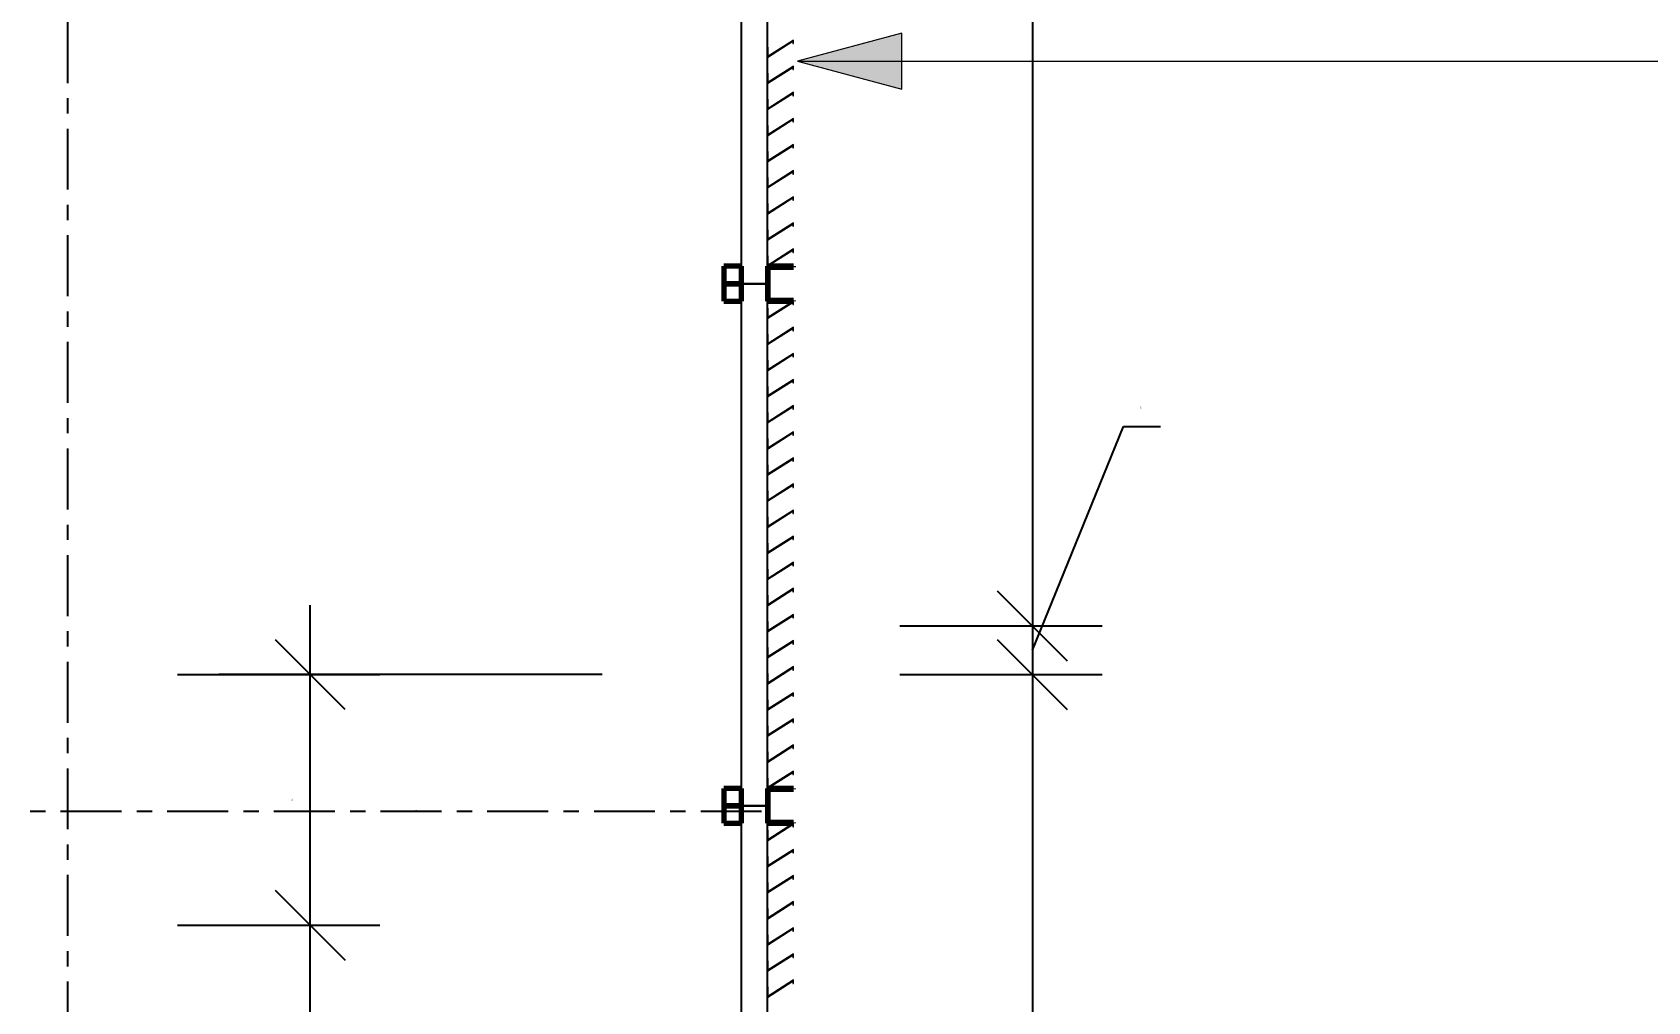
# Model space of a CAD drawing. Header units: millimetres. Extents: x -1379 to 1385823, y -4884429 to 548763.
# Drawn here: x 464308 to 468946, y -2306977 to -2304192 of the extents above; entities that cross this region are included whole.
import ezdxf
from ezdxf.enums import TextEntityAlignment as Align

# ---------------------------------------------------------------- set-up
doc = ezdxf.new("R2010")
doc.units = ezdxf.units.MM
doc.linetypes.add('CENTER', pattern=[50.8, 31.75, -6.35, 6.35, -6.35])
doc.linetypes.add('TA_GL_000.70000', pattern=[1.925, 0.7, -0.175, 0.175, -0.175, 0.7])
for name, color, linetype in [('000 - 0_SYM_DWG_GRIDLINE_MAIN_COLOR_251', 7, 'Continuous'), ('000 - 0_SYM_DWG_SLOPE-SYM_TEXT_COLOR_3', 7, 'Continuous'), ('000 - D I M', 7, 'Continuous'), ('000 - GRID', 7, 'CENTER')]:
    doc.layers.add(name, color=color, linetype=linetype)
doc.layers.add('000 - CONCRETE_EX_LOUVERS_DEF_SUB', color=7, linetype='Continuous', plot=False)
doc.layers.add('A-DETL-THIN', color=7, linetype='Continuous', lineweight=25)
doc.layers.add('G-ANNO-TEXT', color=7, linetype='Continuous', lineweight=9)
doc.styles.add('ARIAL', font='arial.ttf')
doc.styles.add('Arial_2', font='arial.ttf', dxfattribs={"height": 3})
doc.styles.add('TA', font='', dxfattribs={"height": 4.5})
doc.styles.get('TA').set_extended_font_data('Cordia New')
doc.dimstyles.new('DPA-DIM-3_0_T-T', dxfattribs={"dimscale": 304.8, "dimtxt": 306.07782, "dimasz": 0.656168, "dimexe": 0.656168, "dimexo": 0.0625, "dimgap": 0.164042, "dimtad": 1, "dimdec": 0, "dimzin": 0, "dimdsep": 46, "dimtxsty": 'Arial_2', "dimblk1": 'OBLIQUE', "dimblk2": 'OBLIQUE', "dimsah": 1, "dimcen": 0.09, "dimdle": 0.656168, "dimclrd": 7, "dimclre": 7, "dimclrt": 7, "dimadec": 8, "dimazin": 0, "dimtfac": 1, "dimtdec": 4, "dimtix": 1, "dimtmove": 0, "dimatfit": 3, "dimfxl": 1.312336, "dimfxlon": 1, "dimtvp": 1, "dimtolj": 1, "dimtzin": 0, "dimarcsym": 2})
doc.dimstyles.new('DPA-DIM-3_0_T-T_1', dxfattribs={"dimscale": 304.8, "dimtxt": 306.07782, "dimasz": 0.656168, "dimexe": 0.656168, "dimexo": 0.0625, "dimgap": 0.164042, "dimtad": 1, "dimdec": 0, "dimzin": 0, "dimdsep": 46, "dimtxsty": 'Arial_2', "dimblk1": 'OBLIQUE', "dimblk2": 'OBLIQUE', "dimsah": 1, "dimcen": 0.09, "dimdle": 0.656168, "dimclrd": 7, "dimclre": 7, "dimclrt": 7, "dimadec": 8, "dimazin": 0, "dimtfac": 1, "dimtdec": 4, "dimtix": 1, "dimtmove": 1, "dimatfit": 3, "dimfxl": 1.312336, "dimfxlon": 1, "dimtvp": 1, "dimtolj": 1, "dimtzin": 0, "dimarcsym": 2})

# ---------------------------------------------------------------- blocks, each defined once
blk = doc.blocks.new('DPA_CP_Entrance Louver Grill Vertical Z - Louver Grill Vertical Z-4595767-IV01 - LOWER ROOF LEVEL PLAN')
at = {"layer": '000 - CONCRETE_EX_LOUVERS_DEF_SUB', "color": 7, "lineweight": 70}
for p, q in [((-700, 0), (-750, 0)), ((-750, 0), (-750, -50)), ((-700, -50), (-700, 0)), ((750, 0), (700, 0)), ((700, 0), (700, -50)), ((750, -50), (750, 0)), ((-750, -50), (-700, -50)), ((700, -50), (750, -50)), ((-700, -125), (-750, -125)), ((-750, -125), (-750, -127)), ((-750, -127), (-702, -127)), ((-702, -127), (-702, -200)), ((-700, -200), (-700, -125)), ((750, -125), (700, -125)), ((700, -125), (700, -200)), ((702, -200), (702, -127)), ((702, -127), (750, -127)), ((750, -127), (750, -125)), ((-702, -200), (-700, -200)), ((700, -200), (702, -200))]:
    blk.add_line(p, q, dxfattribs=at)
at = {"layer": '000 - CONCRETE_EX_LOUVERS_DEF_SUB', "color": 7}
for p, q in [((-750, -125), (-750, -50)), ((-750, -50), (750, -50)), ((750, -50), (750, -125)), ((-750, -125), (750, -125))]:
    blk.add_line(p, q, dxfattribs=at)
blk = doc.blocks.new('GM_Louver Grill Vertical Z1 - Z Profile-V212-IV01 - LOWER ROOF LEVEL PLAN')
at = {"layer": '000 - CONCRETE_EX_LOUVERS_DEF_SUB', "color": 7, "lineweight": 9}
for p, q in [((30, 0), (0.1, 0)), ((0.1, 0), (46.4, -73)), ((30, -2), (30, 0)), ((50, -75), (3.7, -2)), ((3.7, -2), (30, -2)), ((46.4, -73), (40, -73)), ((40, -73), (40, -75)), ((40, -75), (50, -75))]:
    blk.add_line(p, q, dxfattribs=at)
blk = doc.blocks.new('GM_Louver Grill Vertical Z1 - Z Profile-V248-IV01 - LOWER ROOF LEVEL PLAN')
at = {"layer": '000 - CONCRETE_EX_LOUVERS_DEF_SUB', "color": 7, "lineweight": 9}
for p, q in [((30, 0), (0.1, 0)), ((0.1, 0), (46.4, -73)), ((30, -2), (30, 0)), ((50, -75), (3.7, -2)), ((3.7, -2), (30, -2)), ((46.4, -73), (40, -73)), ((40, -73), (40, -75)), ((40, -75), (50, -75))]:
    blk.add_line(p, q, dxfattribs=at)
blk = doc.blocks.new('GM_Louver Grill Vertical Z1 - Z Profile-V249-IV01 - LOWER ROOF LEVEL PLAN')
at = {"layer": '000 - CONCRETE_EX_LOUVERS_DEF_SUB', "color": 7, "lineweight": 9}
for p, q in [((30, 0), (0.1, 0)), ((0.1, 0), (46.4, -73)), ((30, -2), (30, 0)), ((50, -75), (3.7, -2)), ((3.7, -2), (30, -2)), ((46.4, -73), (40, -73)), ((40, -73), (40, -75)), ((40, -75), (50, -75))]:
    blk.add_line(p, q, dxfattribs=at)
blk = doc.blocks.new('GM_Louver Grill Vertical Z1 - Z Profile-V250-IV01 - LOWER ROOF LEVEL PLAN')
at = {"layer": '000 - CONCRETE_EX_LOUVERS_DEF_SUB', "color": 7, "lineweight": 9}
for p, q in [((30, 0), (0.1, 0)), ((0.1, 0), (46.4, -73)), ((30, -2), (30, 0)), ((50, -75), (3.7, -2)), ((3.7, -2), (30, -2)), ((46.4, -73), (40, -73)), ((40, -73), (40, -75)), ((40, -75), (50, -75))]:
    blk.add_line(p, q, dxfattribs=at)
blk = doc.blocks.new('GM_Louver Grill Vertical Z1 - Z Profile-V251-IV01 - LOWER ROOF LEVEL PLAN')
at = {"layer": '000 - CONCRETE_EX_LOUVERS_DEF_SUB', "color": 7, "lineweight": 9}
for p, q in [((30, 0), (0.1, 0)), ((0.1, 0), (46.4, -73)), ((30, -2), (30, 0)), ((50, -75), (3.7, -2)), ((3.7, -2), (30, -2)), ((46.4, -73), (40, -73)), ((40, -73), (40, -75)), ((40, -75), (50, -75))]:
    blk.add_line(p, q, dxfattribs=at)
blk = doc.blocks.new('GM_Louver Grill Vertical Z1 - Z Profile-V252-IV01 - LOWER ROOF LEVEL PLAN')
at = {"layer": '000 - CONCRETE_EX_LOUVERS_DEF_SUB', "color": 7, "lineweight": 9}
for p, q in [((30, 0), (0.1, 0)), ((0.1, 0), (46.4, -73)), ((30, -2), (30, 0)), ((50, -75), (3.7, -2)), ((3.7, -2), (30, -2)), ((46.4, -73), (40, -73)), ((40, -73), (40, -75)), ((40, -75), (50, -75))]:
    blk.add_line(p, q, dxfattribs=at)
blk = doc.blocks.new('GM_Louver Grill Vertical Z1 - Z Profile-V253-IV01 - LOWER ROOF LEVEL PLAN')
at = {"layer": '000 - CONCRETE_EX_LOUVERS_DEF_SUB', "color": 7, "lineweight": 9}
for p, q in [((30, 0), (0.1, 0)), ((0.1, 0), (46.4, -73)), ((30, -2), (30, 0)), ((50, -75), (3.7, -2)), ((3.7, -2), (30, -2)), ((46.4, -73), (40, -73)), ((40, -73), (40, -75)), ((40, -75), (50, -75))]:
    blk.add_line(p, q, dxfattribs=at)
blk = doc.blocks.new('GM_Louver Grill Vertical Z1 - Z Profile-V254-IV01 - LOWER ROOF LEVEL PLAN')
at = {"layer": '000 - CONCRETE_EX_LOUVERS_DEF_SUB', "color": 7, "lineweight": 9}
for p, q in [((30, 0), (0.1, 0)), ((0.1, 0), (46.4, -73)), ((30, -2), (30, 0)), ((50, -75), (3.7, -2)), ((3.7, -2), (30, -2)), ((46.4, -73), (40, -73)), ((40, -73), (40, -75)), ((40, -75), (50, -75))]:
    blk.add_line(p, q, dxfattribs=at)
blk = doc.blocks.new('GM_Louver Grill Vertical Z1 - Z Profile-V555-IV01 - LOWER ROOF LEVEL PLAN')
at = {"layer": '000 - CONCRETE_EX_LOUVERS_DEF_SUB', "color": 7, "lineweight": 9}
for p, q in [((30, 0), (0.1, 0)), ((0.1, 0), (46.4, -73)), ((30, -2), (30, 0)), ((50, -75), (3.7, -2)), ((3.7, -2), (30, -2)), ((46.4, -73), (40, -73)), ((40, -73), (40, -75)), ((40, -75), (50, -75))]:
    blk.add_line(p, q, dxfattribs=at)
blk = doc.blocks.new('GM_Louver Grill Vertical Z1 - Z Profile-V556-IV01 - LOWER ROOF LEVEL PLAN')
at = {"layer": '000 - CONCRETE_EX_LOUVERS_DEF_SUB', "color": 7, "lineweight": 9}
for p, q in [((30, 0), (0.1, 0)), ((0.1, 0), (46.4, -73)), ((30, -2), (30, 0)), ((50, -75), (3.7, -2)), ((3.7, -2), (30, -2)), ((46.4, -73), (40, -73)), ((40, -73), (40, -75)), ((40, -75), (50, -75))]:
    blk.add_line(p, q, dxfattribs=at)
blk = doc.blocks.new('GM_Louver Grill Vertical Z1 - Z Profile-V557-IV01 - LOWER ROOF LEVEL PLAN')
at = {"layer": '000 - CONCRETE_EX_LOUVERS_DEF_SUB', "color": 7, "lineweight": 9}
for p, q in [((30, 0), (0.1, 0)), ((0.1, 0), (46.4, -73)), ((30, -2), (30, 0)), ((50, -75), (3.7, -2)), ((3.7, -2), (30, -2)), ((46.4, -73), (40, -73)), ((40, -73), (40, -75)), ((40, -75), (50, -75))]:
    blk.add_line(p, q, dxfattribs=at)
blk = doc.blocks.new('GM_Louver Grill Vertical Z1 - Z Profile-V558-IV01 - LOWER ROOF LEVEL PLAN')
at = {"layer": '000 - CONCRETE_EX_LOUVERS_DEF_SUB', "color": 7, "lineweight": 9}
for p, q in [((30, 0), (0.1, 0)), ((0.1, 0), (46.4, -73)), ((30, -2), (30, 0)), ((50, -75), (3.7, -2)), ((3.7, -2), (30, -2)), ((46.4, -73), (40, -73)), ((40, -73), (40, -75)), ((40, -75), (50, -75))]:
    blk.add_line(p, q, dxfattribs=at)
blk = doc.blocks.new('GM_Louver Grill Vertical Z1 - Z Profile-V559-IV01 - LOWER ROOF LEVEL PLAN')
at = {"layer": '000 - CONCRETE_EX_LOUVERS_DEF_SUB', "color": 7, "lineweight": 9}
for p, q in [((30, 0), (0.1, 0)), ((0.1, 0), (46.4, -73)), ((30, -2), (30, 0)), ((50, -75), (3.7, -2)), ((3.7, -2), (30, -2)), ((46.4, -73), (40, -73)), ((40, -73), (40, -75)), ((40, -75), (50, -75))]:
    blk.add_line(p, q, dxfattribs=at)
blk = doc.blocks.new('GM_Louver Grill Vertical Z1 - Z Profile-V560-IV01 - LOWER ROOF LEVEL PLAN')
at = {"layer": '000 - CONCRETE_EX_LOUVERS_DEF_SUB', "color": 7, "lineweight": 9}
for p, q in [((30, 0), (0.1, 0)), ((0.1, 0), (46.4, -73)), ((30, -2), (30, 0)), ((50, -75), (3.7, -2)), ((3.7, -2), (30, -2)), ((46.4, -73), (40, -73)), ((40, -73), (40, -75)), ((40, -75), (50, -75))]:
    blk.add_line(p, q, dxfattribs=at)
blk = doc.blocks.new('GM_Louver Grill Vertical Z1 - Z Profile-V561-IV01 - LOWER ROOF LEVEL PLAN')
at = {"layer": '000 - CONCRETE_EX_LOUVERS_DEF_SUB', "color": 7, "lineweight": 9}
for p, q in [((30, 0), (0.1, 0)), ((0.1, 0), (46.4, -73)), ((30, -2), (30, 0)), ((50, -75), (3.7, -2)), ((3.7, -2), (30, -2)), ((46.4, -73), (40, -73)), ((40, -73), (40, -75)), ((40, -75), (50, -75))]:
    blk.add_line(p, q, dxfattribs=at)
blk = doc.blocks.new('GM_Louver Grill Vertical Z1 - Z Profile-V562-IV01 - LOWER ROOF LEVEL PLAN')
at = {"layer": '000 - CONCRETE_EX_LOUVERS_DEF_SUB', "color": 7, "lineweight": 9}
for p, q in [((30, 0), (0.1, 0)), ((0.1, 0), (46.4, -73)), ((30, -2), (30, 0)), ((50, -75), (3.7, -2)), ((3.7, -2), (30, -2)), ((46.4, -73), (40, -73)), ((40, -73), (40, -75)), ((40, -75), (50, -75))]:
    blk.add_line(p, q, dxfattribs=at)
blk = doc.blocks.new('GM_Louver Grill Vertical Z1 - Z Profile-V564-IV01 - LOWER ROOF LEVEL PLAN')
at = {"layer": '000 - CONCRETE_EX_LOUVERS_DEF_SUB', "color": 7, "lineweight": 9}
for p, q in [((30, 0), (0.1, 0)), ((0.1, 0), (46.4, -73)), ((30, -2), (30, 0)), ((50, -75), (3.7, -2)), ((3.7, -2), (30, -2)), ((46.4, -73), (40, -73)), ((40, -73), (40, -75)), ((40, -75), (50, -75))]:
    blk.add_line(p, q, dxfattribs=at)
blk = doc.blocks.new('GM_Louver Grill Vertical Z1 - Z Profile-V565-IV01 - LOWER ROOF LEVEL PLAN')
at = {"layer": '000 - CONCRETE_EX_LOUVERS_DEF_SUB', "color": 7, "lineweight": 9}
for p, q in [((30, 0), (0.1, 0)), ((0.1, 0), (46.4, -73)), ((30, -2), (30, 0)), ((50, -75), (3.7, -2)), ((3.7, -2), (30, -2)), ((46.4, -73), (40, -73)), ((40, -73), (40, -75)), ((40, -75), (50, -75))]:
    blk.add_line(p, q, dxfattribs=at)
blk = doc.blocks.new('GM_Louver Grill Vertical Z1 - Z Profile-V566-IV01 - LOWER ROOF LEVEL PLAN')
at = {"layer": '000 - CONCRETE_EX_LOUVERS_DEF_SUB', "color": 7, "lineweight": 9}
for p, q in [((30, 0), (0.1, 0)), ((0.1, 0), (46.4, -73)), ((30, -2), (30, 0)), ((50, -75), (3.7, -2)), ((3.7, -2), (30, -2)), ((46.4, -73), (40, -73)), ((40, -73), (40, -75)), ((40, -75), (50, -75))]:
    blk.add_line(p, q, dxfattribs=at)
blk = doc.blocks.new('GM_Louver Grill Vertical Z1 - Z Profile-V567-IV01 - LOWER ROOF LEVEL PLAN')
at = {"layer": '000 - CONCRETE_EX_LOUVERS_DEF_SUB', "color": 7, "lineweight": 9}
for p, q in [((30, 0), (0.1, 0)), ((0.1, 0), (46.4, -73)), ((30, -2), (30, 0)), ((50, -75), (3.7, -2)), ((3.7, -2), (30, -2)), ((46.4, -73), (40, -73)), ((40, -73), (40, -75)), ((40, -75), (50, -75))]:
    blk.add_line(p, q, dxfattribs=at)
blk = doc.blocks.new('GM_Louver Grill Vertical Z1 - Z Profile-V568-IV01 - LOWER ROOF LEVEL PLAN')
at = {"layer": '000 - CONCRETE_EX_LOUVERS_DEF_SUB', "color": 7, "lineweight": 9}
for p, q in [((30, 0), (0.1, 0)), ((0.1, 0), (46.4, -73)), ((30, -2), (30, 0)), ((50, -75), (3.7, -2)), ((3.7, -2), (30, -2)), ((46.4, -73), (40, -73)), ((40, -73), (40, -75)), ((40, -75), (50, -75))]:
    blk.add_line(p, q, dxfattribs=at)
blk = doc.blocks.new('GM_Louver Grill Vertical Z1 - Z Profile-V569-IV01 - LOWER ROOF LEVEL PLAN')
at = {"layer": '000 - CONCRETE_EX_LOUVERS_DEF_SUB', "color": 7, "lineweight": 9}
for p, q in [((30, 0), (0.1, 0)), ((0.1, 0), (46.4, -73)), ((30, -2), (30, 0)), ((50, -75), (3.7, -2)), ((3.7, -2), (30, -2)), ((46.4, -73), (40, -73)), ((40, -73), (40, -75)), ((40, -75), (50, -75))]:
    blk.add_line(p, q, dxfattribs=at)
blk = doc.blocks.new('GM_Louver Grill Vertical Z1 - Z Profile-V570-IV01 - LOWER ROOF LEVEL PLAN')
at = {"layer": '000 - CONCRETE_EX_LOUVERS_DEF_SUB', "color": 7, "lineweight": 9}
for p, q in [((30, 0), (0.1, 0)), ((0.1, 0), (46.4, -73)), ((30, -2), (30, 0)), ((50, -75), (3.7, -2)), ((3.7, -2), (30, -2)), ((46.4, -73), (40, -73)), ((40, -73), (40, -75)), ((40, -75), (50, -75))]:
    blk.add_line(p, q, dxfattribs=at)
blk = doc.blocks.new('GM_Louver Grill Vertical Z1 - Z Profile-V571-IV01 - LOWER ROOF LEVEL PLAN')
at = {"layer": '000 - CONCRETE_EX_LOUVERS_DEF_SUB', "color": 7, "lineweight": 9}
for p, q in [((30, 0), (0.1, 0)), ((0.1, 0), (46.4, -73)), ((30, -2), (30, 0)), ((50, -75), (3.7, -2)), ((3.7, -2), (30, -2)), ((46.4, -73), (40, -73)), ((40, -73), (40, -75)), ((40, -75), (50, -75))]:
    blk.add_line(p, q, dxfattribs=at)
blk = doc.blocks.new('GM_Louver Grill Vertical Z1 - Z Profile-V572-IV01 - LOWER ROOF LEVEL PLAN')
at = {"layer": '000 - CONCRETE_EX_LOUVERS_DEF_SUB', "color": 7, "lineweight": 9}
for p, q in [((30, 0), (0.1, 0)), ((0.1, 0), (46.4, -73)), ((30, -2), (30, 0)), ((50, -75), (3.7, -2)), ((3.7, -2), (30, -2)), ((46.4, -73), (40, -73)), ((40, -73), (40, -75)), ((40, -75), (50, -75))]:
    blk.add_line(p, q, dxfattribs=at)
blk = doc.blocks.new('GM_Louver Grill Vertical Z1 - Z Profile-V573-IV01 - LOWER ROOF LEVEL PLAN')
at = {"layer": '000 - CONCRETE_EX_LOUVERS_DEF_SUB', "color": 7, "lineweight": 9}
for p, q in [((30, 0), (0.1, 0)), ((0.1, 0), (46.4, -73)), ((30, -2), (30, 0)), ((50, -75), (3.7, -2)), ((3.7, -2), (30, -2)), ((46.4, -73), (40, -73)), ((40, -73), (40, -75)), ((40, -75), (50, -75))]:
    blk.add_line(p, q, dxfattribs=at)
blk = doc.blocks.new('GM_Louver Grill Vertical Z1 - Z Profile-V574-IV01 - LOWER ROOF LEVEL PLAN')
at = {"layer": '000 - CONCRETE_EX_LOUVERS_DEF_SUB', "lineweight": 9}
h = blk.add_hatch(dxfattribs=at)
h.set_pattern_fill('FP_62', style=0, pattern_type=2)
h.set_pattern_definition([(320, (2313122.5, 233351.46), (-63.75582, -728.7365), [76.2, -838.2]), (265, (2313122.5, 233351.5), (764.2276, 140.97162), [60.96, -670.56]), (10.451, (2313117.2, 233290.74), (700.46675, -587.77), [64.76, -712.36]), (316.184, (2313325.7, 233351.5), (-168.17096, -1084.31624), [114.3, -1257.3]), (6.636, (2313311.7, 233261.1), (989.70985, -949.6099), [97.14, -1068.54]), (261.184, (2313325.7, 233351.5), (989.70115, -949.62055), [91.44, -1005.84]), (291, (2313274.9, 233249.86), (-409.06057, -606.45787), [76.2, -838.2]), (236, (2313274.9, 233249.9), (736.75292, -247.20834), [60.96, -670.56]), (341.451, (2313240.8, 233199.3), (327.68547, -853.66825), [64.76, -712.36]), (307.5, (2313122.48, 233351.46), (338.22012, -12.354693), [33.528, -628.904, 33.528, -1320.292]), (307.5, (2313122.48, 233351.46), (338.22012, -12.354693), [-695.96, -647.192, 33.528, -639.572]), (277.5, (2313122.48, 233351.46), (400.722127, -267.278874), [33.528, -354.584, 33.528, -870.204]), (277.5, (2313122.48, 233351.46), (400.722127, -267.278874), [-421.64, -613.664, 33.528, -223.012]), (237.5, (2313122.48, 233578.03), (-22.915345, -542.36333), [33.528, -220.472, 33.528, -1810.512]), (237.5, (2313122.48, 233578.03), (-22.915345, -542.36333), [-287.528, -758.952, 33.528, -1018.032]), (227.5, (2313122.5, 233679.63), (101.70711, -592.51696), [33.528, -296.672, 33.528, -1239.52]), (227.5, (2313122.5, 233679.63), (101.70711, -592.51696), [-363.728, -492.76, 33.528, -713.232])])
h.paths.add_polyline_path([(0.1, 0), (46.4, -73), (40, -73), (40, -75), (50, -75), (3.7, -2), (30, -2), (30, 0)])
at = {"layer": '000 - CONCRETE_EX_LOUVERS_DEF_SUB', "color": 7, "lineweight": 9}
for p, q in [((30, 0), (0.1, 0)), ((0.1, 0), (46.4, -73)), ((30, -2), (30, 0)), ((50, -75), (3.7, -2)), ((3.7, -2), (30, -2)), ((46.4, -73), (40, -73)), ((40, -73), (40, -75)), ((40, -75), (50, -75))]:
    blk.add_line(p, q, dxfattribs=at)
blk = doc.blocks.new('GM_Louver Grill Vertical Z1 - Z Profile-V575-IV01 - LOWER ROOF LEVEL PLAN')
at = {"layer": '000 - CONCRETE_EX_LOUVERS_DEF_SUB', "color": 7, "lineweight": 9}
for p, q in [((30, 0), (0.1, 0)), ((0.1, 0), (46.4, -73)), ((30, -2), (30, 0)), ((50, -75), (3.7, -2)), ((3.7, -2), (30, -2)), ((46.4, -73), (40, -73)), ((40, -73), (40, -75)), ((40, -75), (50, -75))]:
    blk.add_line(p, q, dxfattribs=at)
blk = doc.blocks.new('GM_Louver Grill Vertical Z1 - Z Profile-V576-IV01 - LOWER ROOF LEVEL PLAN')
at = {"layer": '000 - CONCRETE_EX_LOUVERS_DEF_SUB', "color": 7, "lineweight": 9}
for p, q in [((30, 0), (0.1, 0)), ((0.1, 0), (46.4, -73)), ((30, -2), (30, 0)), ((50, -75), (3.7, -2)), ((3.7, -2), (30, -2)), ((46.4, -73), (40, -73)), ((40, -73), (40, -75)), ((40, -75), (50, -75))]:
    blk.add_line(p, q, dxfattribs=at)
blk = doc.blocks.new('GM_Louver Grill Vertical Z1 - Z Profile-V617-IV01 - LOWER ROOF LEVEL PLAN')
at = {"layer": '000 - CONCRETE_EX_LOUVERS_DEF_SUB', "color": 7, "lineweight": 9}
for p, q in [((30, 0), (0.1, 0)), ((0.1, 0), (46.4, -73)), ((30, -2), (30, 0)), ((50, -75), (3.7, -2)), ((3.7, -2), (30, -2)), ((46.4, -73), (40, -73)), ((40, -73), (40, -75)), ((40, -75), (50, -75))]:
    blk.add_line(p, q, dxfattribs=at)
blk = doc.blocks.new('GM_Louver Grill Vertical Z1 - Z Profile-V618-IV01 - LOWER ROOF LEVEL PLAN')
at = {"layer": '000 - CONCRETE_EX_LOUVERS_DEF_SUB', "color": 7, "lineweight": 9}
for p, q in [((30, 0), (0.1, 0)), ((0.1, 0), (46.4, -73)), ((30, -2), (30, 0)), ((50, -75), (3.7, -2)), ((3.7, -2), (30, -2)), ((46.4, -73), (40, -73)), ((40, -73), (40, -75)), ((40, -75), (50, -75))]:
    blk.add_line(p, q, dxfattribs=at)
blk = doc.blocks.new('GM_Louver Grill Vertical Z1 - Z Profile-V619-IV01 - LOWER ROOF LEVEL PLAN')
at = {"layer": '000 - CONCRETE_EX_LOUVERS_DEF_SUB', "color": 7, "lineweight": 9}
for p, q in [((30, 0), (0.1, 0)), ((0.1, 0), (46.4, -73)), ((30, -2), (30, 0)), ((50, -75), (3.7, -2)), ((3.7, -2), (30, -2)), ((46.4, -73), (40, -73)), ((40, -73), (40, -75)), ((40, -75), (50, -75))]:
    blk.add_line(p, q, dxfattribs=at)
blk = doc.blocks.new('GM_Louver Grill Vertical Z1 - Z Profile-V620-IV01 - LOWER ROOF LEVEL PLAN')
at = {"layer": '000 - CONCRETE_EX_LOUVERS_DEF_SUB', "color": 7, "lineweight": 9}
for p, q in [((30, 0), (0.1, 0)), ((0.1, 0), (46.4, -73)), ((30, -2), (30, 0)), ((50, -75), (3.7, -2)), ((3.7, -2), (30, -2)), ((46.4, -73), (40, -73)), ((40, -73), (40, -75)), ((40, -75), (50, -75))]:
    blk.add_line(p, q, dxfattribs=at)
blk = doc.blocks.new('GM_Louver Grill Vertical Z1 - Z Profile-V621-IV01 - LOWER ROOF LEVEL PLAN')
at = {"layer": '000 - CONCRETE_EX_LOUVERS_DEF_SUB', "color": 7, "lineweight": 9}
for p, q in [((30, 0), (0.1, 0)), ((0.1, 0), (46.4, -73)), ((30, -2), (30, 0)), ((50, -75), (3.7, -2)), ((3.7, -2), (30, -2)), ((46.4, -73), (40, -73)), ((40, -73), (40, -75)), ((40, -75), (50, -75))]:
    blk.add_line(p, q, dxfattribs=at)
blk = doc.blocks.new('GM_Louver Grill Vertical Z1 - Z Profile-V622-IV01 - LOWER ROOF LEVEL PLAN')
at = {"layer": '000 - CONCRETE_EX_LOUVERS_DEF_SUB', "color": 7, "lineweight": 9}
for p, q in [((30, 0), (0.1, 0)), ((0.1, 0), (46.4, -73)), ((30, -2), (30, 0)), ((50, -75), (3.7, -2)), ((3.7, -2), (30, -2)), ((46.4, -73), (40, -73)), ((40, -73), (40, -75)), ((40, -75), (50, -75))]:
    blk.add_line(p, q, dxfattribs=at)
blk = doc.blocks.new('_Oblique')
at = {"color": 7, "linetype": 'ByBlock', "lineweight": -2}
blk.add_line((-0.5, -0.5), (0.5, 0.5), dxfattribs=at)
blk = doc.blocks.new('*D838')
at = {"layer": '000 - D I M', "color": 7, "lineweight": -2, "transparency": 16777216}
for p, q in [((465105.9, -2309842.7), (465105.9, -2306557.7)), ((464724.9, -2306757.7), (465305.9, -2306757.7)), ((464724.9, -2309642.7), (465305.9, -2309642.7))]:
    blk.add_line(p, q, dxfattribs=at)
at = {"layer": 'Defpoints', "color": 7, "transparency": 16777216}
for p in [(464705.9, -2306757.7), (465105.9, -2306757.7), (464705.9, -2309642.7)]:
    blk.add_point(p, dxfattribs=at)
at = {"layer": '000 - D I M', "color": 7, "lineweight": -2, "transparency": 16777216, "xscale": 200, "yscale": 200, "zscale": 200}
for p, rotation in [((465105.9, -2306757.7), 90), ((465105.9, -2309642.7), 270)]:
    blk.add_blockref('_Oblique', p, dxfattribs=dict(at, rotation=rotation))
at = {"layer": '000 - D I M', "color": 7, "transparency": 16777216, "insert": (465054.3, -2308200.2), "char_height": 3, "width": 1107.531, "attachment_point": 5, "rotation": 90, "style": 'Arial_2'}
blk.add_mtext('\\A1;2885', dxfattribs=at)
blk = doc.blocks.new('*D839')
at = {"layer": '000 - D I M', "color": 7, "lineweight": -2, "transparency": 16777216}
for p, q in [((465105.9, -2306957.7), (465105.9, -2305837.7)), ((464724.9, -2306037.7), (465305.9, -2306037.7)), ((464724.9, -2306757.7), (465305.9, -2306757.7))]:
    blk.add_line(p, q, dxfattribs=at)
at = {"layer": 'Defpoints', "color": 7, "transparency": 16777216}
for p in [(464705.9, -2306037.7), (465105.9, -2306037.7), (464705.9, -2306757.7)]:
    blk.add_point(p, dxfattribs=at)
at = {"layer": '000 - D I M', "color": 7, "lineweight": -2, "transparency": 16777216, "xscale": 200, "yscale": 200, "zscale": 200}
for p, rotation in [((465105.9, -2306037.7), 90), ((465105.9, -2306757.7), 270)]:
    blk.add_blockref('_Oblique', p, dxfattribs=dict(at, rotation=rotation))
at = {"layer": '000 - D I M', "color": 7, "transparency": 16777216, "insert": (465054.3, -2306397.7), "char_height": 3, "width": 830.648, "attachment_point": 5, "rotation": 90, "style": 'Arial_2'}
blk.add_mtext('\\A1;720', dxfattribs=at)
blk = doc.blocks.new('*D847')
at = {"layer": '000 - D I M', "color": 7, "lineweight": -2, "transparency": 16777216}
for p, q in [((467179.3, -2300142.7), (467179.3, -2306097.7)), ((466798.3, -2300342.7), (467379.3, -2300342.7)), ((466798.3, -2305897.7), (467379.3, -2305897.7))]:
    blk.add_line(p, q, dxfattribs=at)
at = {"layer": 'Defpoints', "color": 7, "transparency": 16777216}
for p in [(466779.3, -2300342.7), (466779.3, -2305897.7), (467179.3, -2305897.7)]:
    blk.add_point(p, dxfattribs=at)
at = {"layer": '000 - D I M', "color": 7, "lineweight": -2, "transparency": 16777216, "xscale": 200, "yscale": 200, "zscale": 200}
for p, rotation in [((467179.3, -2300342.7), 90), ((467179.3, -2305897.7), 270)]:
    blk.add_blockref('_Oblique', p, dxfattribs=dict(at, rotation=rotation))
at = {"layer": '000 - D I M', "color": 7, "transparency": 16777216, "insert": (467127.8, -2303120.2), "char_height": 3, "width": 1107.531, "attachment_point": 5, "rotation": 90, "style": 'Arial_2'}
blk.add_mtext('\\A1;5555', dxfattribs=at)
blk = doc.blocks.new('*D848')
at = {"layer": '000 - D I M', "color": 7, "lineweight": -2, "transparency": 16777216}
for p, q in [((467179.3, -2305967.7), (467440.8, -2305325.3)), ((467440.8, -2305325.3), (467547.1, -2305325.3)), ((467179.3, -2305697.7), (467179.3, -2306237.7)), ((466798.3, -2305897.7), (467379.3, -2305897.7)), ((466798.3, -2306037.7), (467379.3, -2306037.7))]:
    blk.add_line(p, q, dxfattribs=at)
at = {"layer": 'Defpoints', "color": 7, "transparency": 16777216}
for p in [(466779.3, -2305897.7), (466779.3, -2306037.7), (467179.3, -2306037.7)]:
    blk.add_point(p, dxfattribs=at)
at = {"layer": '000 - D I M', "color": 7, "lineweight": -2, "transparency": 16777216, "xscale": 200, "yscale": 200, "zscale": 200}
for p, rotation in [((467179.3, -2305897.7), 90), ((467179.3, -2306037.7), 270)]:
    blk.add_blockref('_Oblique', p, dxfattribs=dict(at, rotation=rotation))
at = {"layer": '000 - D I M', "color": 7, "transparency": 16777216, "insert": (467488.8, -2305273.3), "char_height": 3, "width": 830.648, "attachment_point": 1, "rotation": 90, "line_spacing_factor": 0.941778, "style": 'Arial_2'}
blk.add_mtext('\\A1;140', dxfattribs=at)
blk = doc.blocks.new('*D849')
at = {"layer": '000 - D I M', "color": 7, "lineweight": -2, "transparency": 16777216}
for p, q in [((467179.3, -2305837.7), (467179.3, -2311499.7)), ((466798.3, -2306037.7), (467379.3, -2306037.7)), ((466798.3, -2311299.7), (467379.3, -2311299.7))]:
    blk.add_line(p, q, dxfattribs=at)
at = {"layer": 'Defpoints', "color": 7, "transparency": 16777216}
for p in [(466779.3, -2306037.7), (466779.3, -2311299.7), (467179.3, -2311299.7)]:
    blk.add_point(p, dxfattribs=at)
at = {"layer": '000 - D I M', "color": 7, "lineweight": -2, "transparency": 16777216, "xscale": 200, "yscale": 200, "zscale": 200}
for p, rotation in [((467179.3, -2306037.7), 90), ((467179.3, -2311299.7), 270)]:
    blk.add_blockref('_Oblique', p, dxfattribs=dict(at, rotation=rotation))
at = {"layer": '000 - D I M', "color": 7, "transparency": 16777216, "insert": (467127.8, -2308668.7), "char_height": 3, "width": 1107.531, "attachment_point": 5, "rotation": 90, "style": 'Arial_2'}
blk.add_mtext('\\A1;5262', dxfattribs=at)
blk = doc.blocks.new('*U1920')
at = {"layer": '000 - 0_SYM_DWG_GRIDLINE_MAIN_COLOR_251', "color": 7, "linetype": 'ByBlock', "ltscale": 5}
blk.add_line((20, 0), (-355.735, 0), dxfattribs=at)
at = {"color": 7, "style": 'TA', "flags": 1}
blk.add_attdef('LOCATION', (6, -6), '', height=4.5, rotation=270, dxfattribs=at)
at = {"layer": '000 - 0_SYM_DWG_SLOPE-SYM_TEXT_COLOR_3', "color": 7, "style": 'ARIAL'}
blk.add_attdef('GRID-HEAD', text='', height=4, rotation=90, dxfattribs=at).set_placement((40, 0), align=Align.MIDDLE_CENTER)
blk = doc.blocks.new('*U1773')
at = {"layer": '000 - 0_SYM_DWG_GRIDLINE_MAIN_COLOR_251', "color": 7, "linetype": 'ByBlock', "ltscale": 5}
blk.add_line((20, 0), (-155.16, 0), dxfattribs=at)
at = {"layer": '000 - 0_SYM_DWG_GRIDLINE_MAIN_COLOR_251', "color": 7}
blk.add_point((-135.16, 0), dxfattribs=at)
at = {"color": 7, "style": 'TA', "flags": 1}
blk.add_attdef('LOCATION', (6, -6), '', height=4.5, rotation=270, dxfattribs=at)

msp = doc.modelspace()

# ---------------------------------------------------------------- hatches: boundary and pattern name
at = {"layer": 'G-ANNO-TEXT'}
msp.add_hatch(color=7, dxfattribs=at).paths.add_polyline_path([(466504.8, -2304275.6), (466804.8, -2304356), (466804.8, -2304195.2)])

# ---------------------------------------------------------------- linework, layer by layer
at = {"layer": 'A-DETL-THIN', "color": 7}
msp.add_line((465943.8, -2306037.7), (464843.8, -2306037.7), dxfattribs=at)
at = {"layer": 'G-ANNO-TEXT', "color": 7}
for p, q in [((466804.8, -2304195.2), (466504.8, -2304275.6)), ((466804.8, -2304356), (466804.8, -2304195.2)), ((466504.8, -2304275.6), (466804.8, -2304356)), ((466504.8, -2304275.6), (470126.7, -2304275.6))]:
    msp.add_line(p, q, dxfattribs=at)

# ---------------------------------------------------------------- block references
at = {"layer": '000 - CONCRETE_EX_LOUVERS_DEF_SUB', "color": 7}
for p, rotation in [((466293.8, -2304164.7), 90.00000000000362), ((466293.8, -2305664.7), 90.00000000000348), ((466293.8, -2307164.7), 90.00000000000382)]:
    msp.add_blockref('DPA_CP_Entrance Louver Grill Vertical Z - Louver Grill Vertical Z-4595767-IV01 - LOWER ROOF LEVEL PLAN', p, dxfattribs=dict(at, rotation=rotation))
at = {"layer": '000 - CONCRETE_EX_LOUVERS_DEF_SUB', "color": 7, "lineweight": 9}
for name, p, rotation in [('GM_Louver Grill Vertical Z1 - Z Profile-V555-IV01 - LOWER ROOF LEVEL PLAN', (466418.8, -2304264.7), 90.00000000000362), ('GM_Louver Grill Vertical Z1 - Z Profile-V556-IV01 - LOWER ROOF LEVEL PLAN', (466418.8, -2304339.7), 90.00000000000362), ('GM_Louver Grill Vertical Z1 - Z Profile-V557-IV01 - LOWER ROOF LEVEL PLAN', (466418.8, -2304414.7), 90.00000000000362), ('GM_Louver Grill Vertical Z1 - Z Profile-V558-IV01 - LOWER ROOF LEVEL PLAN', (466418.8, -2304489.7), 90.00000000000362), ('GM_Louver Grill Vertical Z1 - Z Profile-V559-IV01 - LOWER ROOF LEVEL PLAN', (466418.8, -2304564.7), 90.00000000000362), ('GM_Louver Grill Vertical Z1 - Z Profile-V560-IV01 - LOWER ROOF LEVEL PLAN', (466418.8, -2304639.7), 90.00000000000362), ('GM_Louver Grill Vertical Z1 - Z Profile-V561-IV01 - LOWER ROOF LEVEL PLAN', (466418.8, -2304714.7), 90.00000000000362), ('GM_Louver Grill Vertical Z1 - Z Profile-V562-IV01 - LOWER ROOF LEVEL PLAN', (466418.8, -2304789.7), 90.00000000000362), ('GM_Louver Grill Vertical Z1 - Z Profile-V564-IV01 - LOWER ROOF LEVEL PLAN', (466418.8, -2304864.7), 90.00000000000362), ('GM_Louver Grill Vertical Z1 - Z Profile-V250-IV01 - LOWER ROOF LEVEL PLAN', (466418.8, -2305014.7), 90.00000000000362), ('GM_Louver Grill Vertical Z1 - Z Profile-V565-IV01 - LOWER ROOF LEVEL PLAN', (466418.8, -2305089.7), 90.00000000000348), ('GM_Louver Grill Vertical Z1 - Z Profile-V566-IV01 - LOWER ROOF LEVEL PLAN', (466418.8, -2305164.7), 90.00000000000348), ('GM_Louver Grill Vertical Z1 - Z Profile-V567-IV01 - LOWER ROOF LEVEL PLAN', (466418.8, -2305239.7), 90.00000000000348), ('GM_Louver Grill Vertical Z1 - Z Profile-V568-IV01 - LOWER ROOF LEVEL PLAN', (466418.8, -2305314.7), 90.00000000000348), ('GM_Louver Grill Vertical Z1 - Z Profile-V569-IV01 - LOWER ROOF LEVEL PLAN', (466418.8, -2305389.7), 90.00000000000348), ('GM_Louver Grill Vertical Z1 - Z Profile-V570-IV01 - LOWER ROOF LEVEL PLAN', (466418.8, -2305464.7), 90.00000000000348), ('GM_Louver Grill Vertical Z1 - Z Profile-V571-IV01 - LOWER ROOF LEVEL PLAN', (466418.8, -2305539.7), 90.00000000000348), ('GM_Louver Grill Vertical Z1 - Z Profile-V572-IV01 - LOWER ROOF LEVEL PLAN', (466418.8, -2305614.7), 90.00000000000348), ('GM_Louver Grill Vertical Z1 - Z Profile-V573-IV01 - LOWER ROOF LEVEL PLAN', (466418.8, -2305689.7), 90.00000000000348), ('GM_Louver Grill Vertical Z1 - Z Profile-V574-IV01 - LOWER ROOF LEVEL PLAN', (466418.8, -2305764.7), 90.00000000000348), ('GM_Louver Grill Vertical Z1 - Z Profile-V575-IV01 - LOWER ROOF LEVEL PLAN', (466418.8, -2305839.7), 90.00000000000348), ('GM_Louver Grill Vertical Z1 - Z Profile-V576-IV01 - LOWER ROOF LEVEL PLAN', (466418.8, -2305914.7), 90.00000000000348), ('GM_Louver Grill Vertical Z1 - Z Profile-V252-IV01 - LOWER ROOF LEVEL PLAN', (466418.8, -2305989.7), 90.00000000000348), ('GM_Louver Grill Vertical Z1 - Z Profile-V253-IV01 - LOWER ROOF LEVEL PLAN', (466418.8, -2306064.7), 90.00000000000348), ('GM_Louver Grill Vertical Z1 - Z Profile-V254-IV01 - LOWER ROOF LEVEL PLAN', (466418.8, -2306139.7), 90.00000000000348), ('GM_Louver Grill Vertical Z1 - Z Profile-V248-IV01 - LOWER ROOF LEVEL PLAN', (466418.8, -2306214.7), 90.00000000000348), ('GM_Louver Grill Vertical Z1 - Z Profile-V249-IV01 - LOWER ROOF LEVEL PLAN', (466418.8, -2306289.7), 90.00000000000348), ('GM_Louver Grill Vertical Z1 - Z Profile-V251-IV01 - LOWER ROOF LEVEL PLAN', (466418.8, -2306364.7), 90.00000000000348), ('GM_Louver Grill Vertical Z1 - Z Profile-V212-IV01 - LOWER ROOF LEVEL PLAN', (466418.8, -2306514.7), 90.00000000000382), ('GM_Louver Grill Vertical Z1 - Z Profile-V617-IV01 - LOWER ROOF LEVEL PLAN', (466418.8, -2306589.7), 90.00000000000382), ('GM_Louver Grill Vertical Z1 - Z Profile-V618-IV01 - LOWER ROOF LEVEL PLAN', (466418.8, -2306664.7), 90.00000000000382), ('GM_Louver Grill Vertical Z1 - Z Profile-V619-IV01 - LOWER ROOF LEVEL PLAN', (466418.8, -2306739.7), 90.00000000000382), ('GM_Louver Grill Vertical Z1 - Z Profile-V620-IV01 - LOWER ROOF LEVEL PLAN', (466418.8, -2306814.7), 90.00000000000382), ('GM_Louver Grill Vertical Z1 - Z Profile-V621-IV01 - LOWER ROOF LEVEL PLAN', (466418.8, -2306889.7), 90.00000000000382), ('GM_Louver Grill Vertical Z1 - Z Profile-V622-IV01 - LOWER ROOF LEVEL PLAN', (466418.8, -2306964.7), 90.00000000000382)]:
    msp.add_blockref(name, p, dxfattribs=dict(at, rotation=rotation))
at = {"layer": '000 - GRID', "color": 7, "linetype": 'TA_GL_000.70000'}
for name, p, xscale, yscale, zscale, rotation in [('*U1920', (464409.9, -2314669.4), 50.00000000000004, 50.00000000000004, 50.00000000000004, 270), ('*U1773', (458651.9, -2306429.4), 50, 50, 50, 180)]:
    msp.add_blockref(name, p, dxfattribs=dict(at, xscale=xscale, yscale=yscale, zscale=zscale, rotation=rotation))

# ---------------------------------------------------------------- dimensions: what is measured, and where the dimension line sits
at = {"layer": '000 - D I M', "color": 7}
for base, p1, p2, override, picture, middle in [((467179.3, -2305897.7), (466779.3, -2300342.7), (466779.3, -2305897.7), {"dimpost": '<>', "dimclrd": 7, "dimclre": 7, "dimclrt": 7, "dimfxl": 5555}, '*D847', (467127.8, -2303120.2)), ((465105.9, -2306037.7), (464705.9, -2306757.7), (464705.9, -2306037.7), {"dimpost": '<>', "dimclrd": 7, "dimclre": 7, "dimclrt": 7, "dimfxl": 720}, '*D839', (465054.3, -2306397.7)), ((467179.3, -2311299.7), (466779.3, -2306037.7), (466779.3, -2311299.7), {"dimpost": '<>', "dimclrd": 7, "dimclre": 7, "dimclrt": 7, "dimfxl": 5262}, '*D849', (467127.8, -2308668.7)), ((465105.9, -2306757.7), (464705.9, -2309642.7), (464705.9, -2306757.7), {"dimpost": '<>', "dimclrd": 7, "dimclre": 7, "dimclrt": 7, "dimfxl": 2885}, '*D838', (465054.3, -2308200.2))]:
    dim = msp.add_linear_dim(base=base, p1=p1, p2=p2, angle=90, dimstyle='DPA-DIM-3_0_T-T', override=override, dxfattribs=at)
    dim.commit()
    dim.dimension.update_dxf_attribs({"geometry": picture, "text_midpoint": middle})
dim = msp.add_linear_dim(base=(467179.3, -2306037.7), p1=(466779.3, -2305897.7), p2=(466779.3, -2306037.7), angle=90, dimstyle='DPA-DIM-3_0_T-T_1', override={"dimpost": '<>', "dimclrd": 7, "dimclre": 7, "dimclrt": 7, "dimfxl": 140}, dxfattribs=at)
dim.commit()
dim.dimension.update_dxf_attribs({"geometry": '*D848', "text_midpoint": (467490.8, -2305325.3), "dimtype": 160, "text_rotation": 90})

doc.saveas('drawing.dxf')
